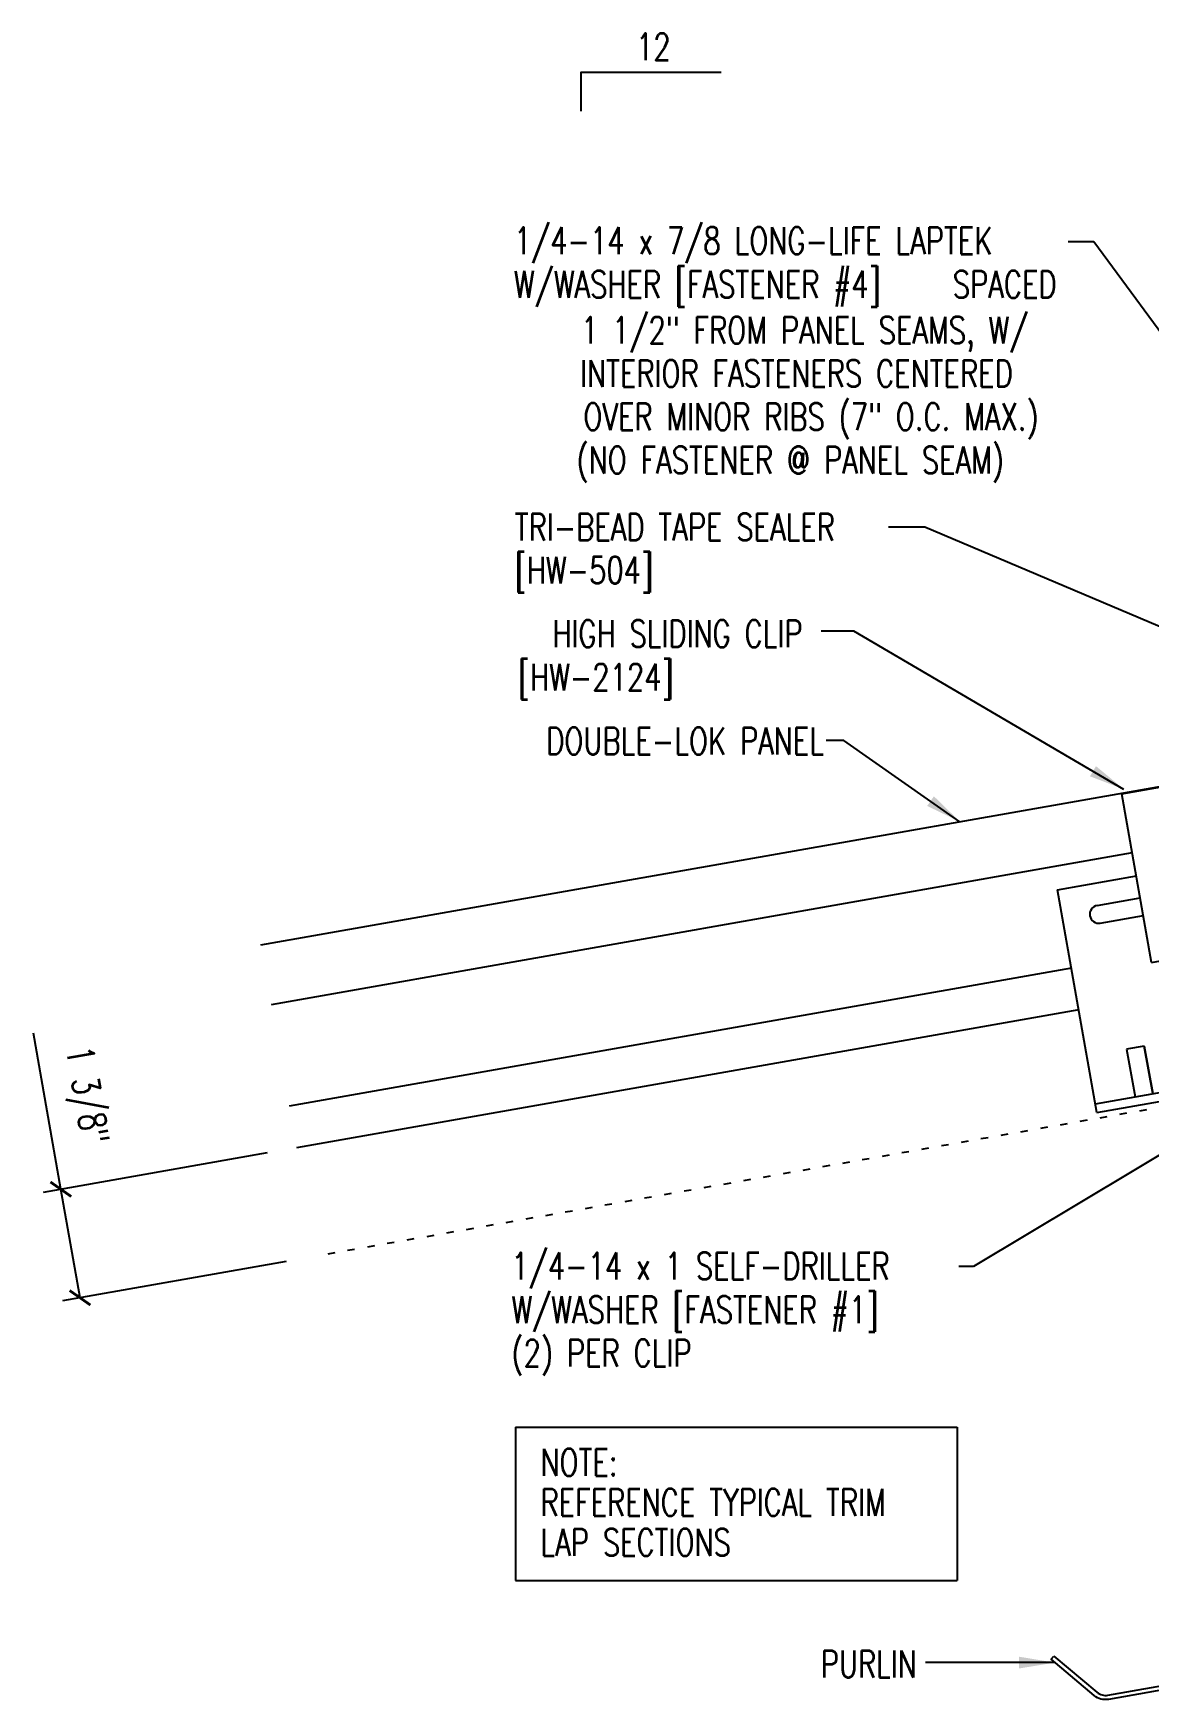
# Model space of a CAD drawing. Header units: inches. Extents: x 4.7 to 41.7, y 12.4 to 43.1.
# Drawn here: x 4.68 to 20.22, y 14.31 to 37.53 of the extents above; entities that cross this region are included whole.
import ezdxf
from ezdxf.enums import TextEntityAlignment as Align

# ---------------------------------------------------------------- set-up
doc = ezdxf.new("R2010")
doc.units = ezdxf.units.IN
doc.header["$MEASUREMENT"] = 0
doc.linetypes.add('ACAD_ISO07W100', pattern=[3, 0, -3])
for name, color, linetype in [('CLIP', 5, 'Continuous'), ('DIM', 7, 'Continuous'), ('FASTENER', 9, 'Continuous'), ('MARK', 1, 'Continuous'), ('PANEL', 11, 'Continuous'), ('STLA', 12, 'Continuous'), ('TEXT', 2, 'Continuous')]:
    doc.layers.add(name, color=color, linetype=linetype)
doc.styles.add('TEXT1', font='ROMANS.shx', dxfattribs={"width": 0.75, "height": 0.375})
doc.dimstyles.new('DETAIL', dxfattribs={"dimscale": 4, "dimtxt": 0.09375, "dimasz": 0.0625, "dimexe": 0.0625, "dimexo": 0.125, "dimgap": 0.0625, "dimtad": 1, "dimdec": 4, "dimzin": 3, "dimdsep": 46, "dimlunit": 4, "dimtxsty": 'TEXT1', "dimblk": 'ARCHTICK', "dimcen": 0.0625, "dimclrd": 7, "dimclre": 7, "dimclrt": 2, "dimadec": 0, "dimazin": 0, "dimtfac": 0.59375, "dimtdec": 4, "dimtmove": 0, "dimatfit": 3, "dimfxl": 0, "dimtolj": 1, "dimtzin": 3, "dimarcsym": 0})
doc.dimstyles.new('DETAIL$7', dxfattribs={"dimscale": 4, "dimtxt": 0.09375, "dimasz": 0.125, "dimexe": 0.0625, "dimexo": 0.125, "dimgap": 0.0625, "dimtad": 1, "dimdec": 4, "dimzin": 3, "dimdsep": 46, "dimlunit": 4, "dimtxsty": 'TEXT1', "dimblk": 'ARCHTICK', "dimcen": 0.0625, "dimclrd": 7, "dimclre": 7, "dimclrt": 2, "dimadec": 0, "dimazin": 0, "dimtfac": 0.59375, "dimtdec": 4, "dimtmove": 0, "dimatfit": 3, "dimfxl": 0, "dimfrac": 2, "dimtolj": 1, "dimtzin": 3, "dimarcsym": 0})

# ---------------------------------------------------------------- blocks, each defined once
blk = doc.blocks.new('_ArchTick')
at = {"color": 0, "linetype": 'ByBlock', "const_width": 0.15}
blk.add_lwpolyline([(-0.5, -0.5), (0.5, 0.5)], dxfattribs=at)
blk = doc.blocks.new('*D28')
at = {"layer": 'DEFPOINTS', "color": 0}
for p in [(8.431, 22.013), (5.067, 21.42), (8.698, 20.501)]:
    blk.add_point(p, dxfattribs=at)
at = {"layer": 'FASTENER', "color": 7, "lineweight": -2}
for p, q in [((5.067, 21.42), (4.684, 23.596)), ((7.939, 21.926), (4.821, 21.376)), ((5.334, 19.908), (5.067, 21.42)), ((8.205, 20.414), (5.088, 19.864))]:
    blk.add_line(p, q, dxfattribs=at)
at = {"layer": 'FASTENER', "color": 7, "lineweight": -2, "xscale": 0.25, "yscale": 0.25, "zscale": 0.25}
for p, rotation in [((5.067, 21.42), 100.0000000000008), ((5.334, 19.908), 280.0000000000008)]:
    blk.add_blockref('_ArchTick', p, dxfattribs=dict(at, rotation=rotation))
at = {"layer": 'FASTENER', "color": 2, "insert": (5.381, 22.724), "char_height": 0.375, "attachment_point": 5, "rotation": 280, "style": 'TEXT1'}
blk.add_mtext('\\A1;1 3/8"', dxfattribs=at)
blk = doc.blocks.new('slopl1')
at = {"layer": 'MARK', "color": 6}
blk.add_lwpolyline([(0, 0), (0, 0.1368), (0.4871, 0.1368)], dxfattribs=at)
at = {"layer": 'MARK', "color": 2, "style": 'TEXT1', "width": 0.75}
blk.add_text('12', height=0.09375, dxfattribs=at).set_placement((0.1909, 0.1779))
blk.add_attdef('SLOPL1', text='', height=0.0938, dxfattribs=at).set_placement((-0.0549, 0.0243), align=Align.RIGHT)
blk = doc.blocks.new('A$C0B323C8E')
at = {"layer": 'CLIP'}
for p, q in [((-1.293, 2.862), (0.86, 3.242)), ((0.86, 3.242), (1.274, 0.894)), ((-0.879, 0.514), (-1.293, 2.862)), ((1.061, 2.1), (2.243, 2.309)), ((2.243, 2.309), (2.791, -0.797)), ((1.116, 1.793), (1.724, 1.9)), ((-2.189, 1.527), (-1.092, 1.721)), ((1.159, 1.546), (1.767, 1.654)), ((-1.641, -1.579), (-2.189, 1.527)), ((-1.637, 1.307), (-1.038, 1.413)), ((-1.594, 1.061), (-0.994, 1.167)), ((-0.879, 0.514), (1.274, 0.894)), ((2.097, -0.109), (1.851, -0.152)), ((1.851, -0.152), (1.967, -0.815)), ((2.214, -0.772), (2.097, -0.109)), ((-1.663, -1.455), (2.769, -0.674)), ((-0.981, -0.652), (-1.227, -0.695)), ((-1.227, -0.695), (-1.11, -1.358)), ((-0.981, -0.652), (-0.864, -1.315)), ((-0.864, -1.315), (-0.981, -0.652)), ((-1.641, -1.579), (2.791, -0.797))]:
    blk.add_line(p, q, dxfattribs=at)
for centre in [(0.537, 1.554), (-0.413, 1.386), (0.16, 0.99)]:
    blk.add_circle(centre, 0.165, dxfattribs=at)
for centre, start, end in [((1.737, 1.775), 280, 100), ((-1.616, 1.184), 100, 280)]:
    blk.add_arc(centre, 0.125, start, end, dxfattribs=at)
blk = doc.blocks.new('dsc-HW-504')
at = {"layer": 'TEXT', "style": 'TEXT1', "width": 0.75}
for s, p in [('TRI-BEAD TAPE SEALER', (0, 0)), ('[HW-504]', (0, -0.6))]:
    blk.add_text(s, height=0.375, dxfattribs=at).set_placement(p)
at = {"layer": 'TEXT', "style": 'TEXT1', "flags": 1}
for tag, p in [('COLOR', (0, -1.2)), ('CALC', (0, -1.2)), ('OPT1', (0, -1.2)), ('OPT2', (0, -1.2)), ('OPT3', (0, -1.2)), ('GAGE', (0, -1.2)), ('SHPLN', (0, -1.2)), ('PART', (0, -1.2)), ('DESCRIPTION', (0, -1.2)), ('MULTIPLE', (0, -1.2)), ('SPARE1', (0, -1.8)), ('SPARE2', (0, -1.8)), ('SPARE3', (0, -1.8)), ('SPARE4', (0, -1.8)), ('SPARE5', (0, -1.8)), ('SPARE6', (0, -1.8)), ('SPARE7', (0, -1.8)), ('SPARE8', (0, -1.8)), ('SPARE9', (0, -1.8)), ('SPARE10', (0, -1.8))]:
    blk.add_attdef(tag, p, '', height=0.375, dxfattribs=at)
blk = doc.blocks.new('FD-F4')
at = {"layer": 'TEXT', "style": 'TEXT1', "width": 0.75}
for s, p in [('1/4-14 x 7/8 LONG-LIFE LAPTEK', (0.0047, -0.0408)), ('W/WASHER [FASTENER #4]', (0.0047, -0.1926))]:
    blk.add_text(s, height=0.09375, dxfattribs=at).set_placement(p)
blk.add_attdef('(QUANTITY)', (1.4847, -0.1926), '', height=0.0938, dxfattribs=at)
at = {"layer": 'TEXT', "style": 'TEXT1', "flags": 1}
for tag, p in [('Color', (0.0624, -0.4349)), ('Calc', (0.0624, -0.4349)), ('Opt1', (0.0624, -0.4349)), ('Opt2', (0.0624, -0.4349)), ('Opt3', (0.0624, -0.4349)), ('Description', (0.0624, -0.4349)), ('Multiple', (0.0624, -0.4349)), ('Part', (0.0624, -0.4349)), ('Spare1', (0.0624, -0.6224)), ('Spare2', (0.0624, -0.6224)), ('Spare3', (0.0624, -0.6224)), ('Spare4', (0.0624, -0.6224)), ('Spare5', (0.0624, -0.6224)), ('Spare6', (0.0624, -0.6224)), ('Spare7', (0.0624, -0.6224)), ('Spare8', (0.0624, -0.6224)), ('Spare9', (0.0624, -0.6224)), ('Spare10', (0.0624, -0.6224))]:
    blk.add_attdef(tag, p, '', height=0.0938, dxfattribs=at)
blk = doc.blocks.new('FD-F1')
at = {"layer": 'TEXT', "style": 'TEXT1', "width": 0.75}
for s, p in [('1/4-14 x 1 SELF-DRILLER', (0.0047, -0.0408)), ('W/WASHER [FASTENER #1]', (0.0047, -0.1926))]:
    blk.add_text(s, height=0.09375, dxfattribs=at).set_placement(p)
blk.add_attdef('(QUANTITY)', (0.0047, -0.3444), '', height=0.0938, dxfattribs=at)
blk = doc.blocks.new('A$C30686E82')
for p, q in [((-2.715, 0.761), (3.437, 0.761)), ((-2.715, 0.761), (-2.715, -1.379)), ((3.437, 0.761), (3.437, -1.379)), ((-2.715, -1.379), (3.437, -1.379))]:
    blk.add_line(p, q)
at = {"layer": 'TEXT', "style": 'TEXT1', "width": 0.75}
for s, p in [('NOTE:', (-2.368, 0.081)), ('REFERENCE TYPICAL TRIM', (-2.368, -0.477)), ('LAP SECTIONS', (-2.368, -1.035))]:
    blk.add_text(s, height=0.375, dxfattribs=at).set_placement(p)

msp = doc.modelspace()

# ---------------------------------------------------------------- linework, layer by layer
at = {"layer": 'PANEL'}
for p, q in [((19.99281, 26.10656), (7.99755, 23.99148)), ((19.1452, 24.50099), (8.24656, 22.57926))]:
    msp.add_line(p, q, dxfattribs=at)
for points in [[(7.85064, 24.82462), (26.56904, 28.12518)], [(19.24765, 23.91995), (8.34901, 21.99822)]]:
    msp.add_lwpolyline(points, dxfattribs=at)
at = {"layer": 'STLA'}
msp.add_lwpolyline([(18.89849, 14.91521), (19.49959, 14.41083, 0.22169466), (19.65267, 14.36981), (21.63448, 14.71926, 0.41421356), (21.78658, 14.93647), (21.13493, 18.63216), (20.48328, 22.32784, -0.41421356), (20.68388, 22.61433), (22.41949, 22.92037, -0.22169466), (22.62139, 22.86627), (23.22249, 22.36188), (23.18405, 22.31607), (22.58295, 22.82046, 0.22169466), (22.42987, 22.86147), (20.69426, 22.55544, 0.41421356), (20.54217, 22.33823), (21.19382, 18.64254), (21.84547, 14.94685, -0.41421356), (21.64487, 14.66037), (19.66306, 14.31092, -0.22169466), (19.46115, 14.36502), (18.86005, 14.8694)], format="xyb", close=True, dxfattribs=at)
at = {"layer": 'TEXT', "linetype": 'ACAD_ISO07W100', "ltscale": 0.06}
msp.add_line((29.28862, 24.13158), (8.69755, 20.50082), dxfattribs=at)

# ---------------------------------------------------------------- block references
for name, p in [('dsc-HW-504', (11.38928, 30.46066)), ('A$C30686E82', (14.11588, 17.34594))]:
    msp.add_blockref(name, p)
at = {"layer": 'CLIP'}
msp.add_blockref('A$C0B323C8E', (21.14087, 24.0678), dxfattribs=at)
at = {"layer": 'MARK', "xscale": 4, "yscale": 4, "zscale": 4}
msp.add_blockref('slopl1', (12.31597, 36.44257), dxfattribs=at)
at = {"layer": 'TEXT', "xscale": 4, "yscale": 4, "zscale": 4}
for name, p, values in [('FD-F4', (11.35891, 34.61421), {'(QUANTITY)': ' SPACED'}), ('FD-F1', (11.32514, 20.32658), {'(QUANTITY)': '(2) PER CLIP'})]:
    msp.add_blockref(name, p, dxfattribs=at).add_auto_attribs(values)

# ---------------------------------------------------------------- texts
at = {"layer": 'TEXT', "style": 'TEXT1', "width": 0.75}
for s, p in [('1 1/2" FROM PANEL SEAMS, W/', (18.54411, 33.20517)), ('INTERIOR FASTENERS CENTERED ', (18.51977, 32.60151)), ('OVER MINOR RIBS (7" O.C. MAX.)', (18.68569, 31.99796)), ('(NO FASTENER @ PANEL SEAM)', (18.20484, 31.3957)), ('HIGH SLIDING CLIP', (15.39835, 28.97665)), ('DOUBLE-LOK PANEL', (15.69683, 27.48007)), ('PURLIN', (16.99021, 14.61768))]:
    msp.add_text(s, height=0.375, dxfattribs=at).set_placement(p, align=Align.RIGHT)
msp.add_text('[HW-2124]', height=0.375, dxfattribs=at).set_placement((11.43387, 28.3695))

# ---------------------------------------------------------------- dimensions: what is measured, and where the dimension line sits
at = {"layer": 'FASTENER'}
dim = msp.add_aligned_dim(p1=(8.69755, 20.50082), p2=(8.43097, 22.01268), distance=3.41538, text='1 3/8"', dimstyle='DETAIL', override={"dimfrac": 2}, dxfattribs=at)
dim.commit()
dim.dimension.update_dxf_attribs({"geometry": '*D28', "text_midpoint": (5.38148, 22.72385)})

# ---------------------------------------------------------------- leaders
at = {"layer": 'DIM'}
for points in [[(24.01416, 28.43804), (19.45513, 34.62158), (19.09758, 34.62158)], [(20.90915, 22.21967), (17.78057, 20.3447), (17.57785, 20.3447)], [(18.91447, 14.82375), (17.56666, 14.82375), (17.11387, 14.82375)]]:
    msp.add_leader(points, dimstyle='DETAIL$7', dxfattribs=at)
for points in [[(23.73631, 27.83711), (17.10446, 30.64863), (16.5972, 30.64863)], [(19.87647, 26.99327), (16.1152, 29.19548), (15.65663, 29.19548)], [(17.59139, 26.54218), (15.97544, 27.67451), (15.72837, 27.67451)]]:
    msp.add_leader(points, dimstyle='DETAIL$7', override={"dimfrac": 2}, dxfattribs=at)

doc.saveas('drawing.dxf')
